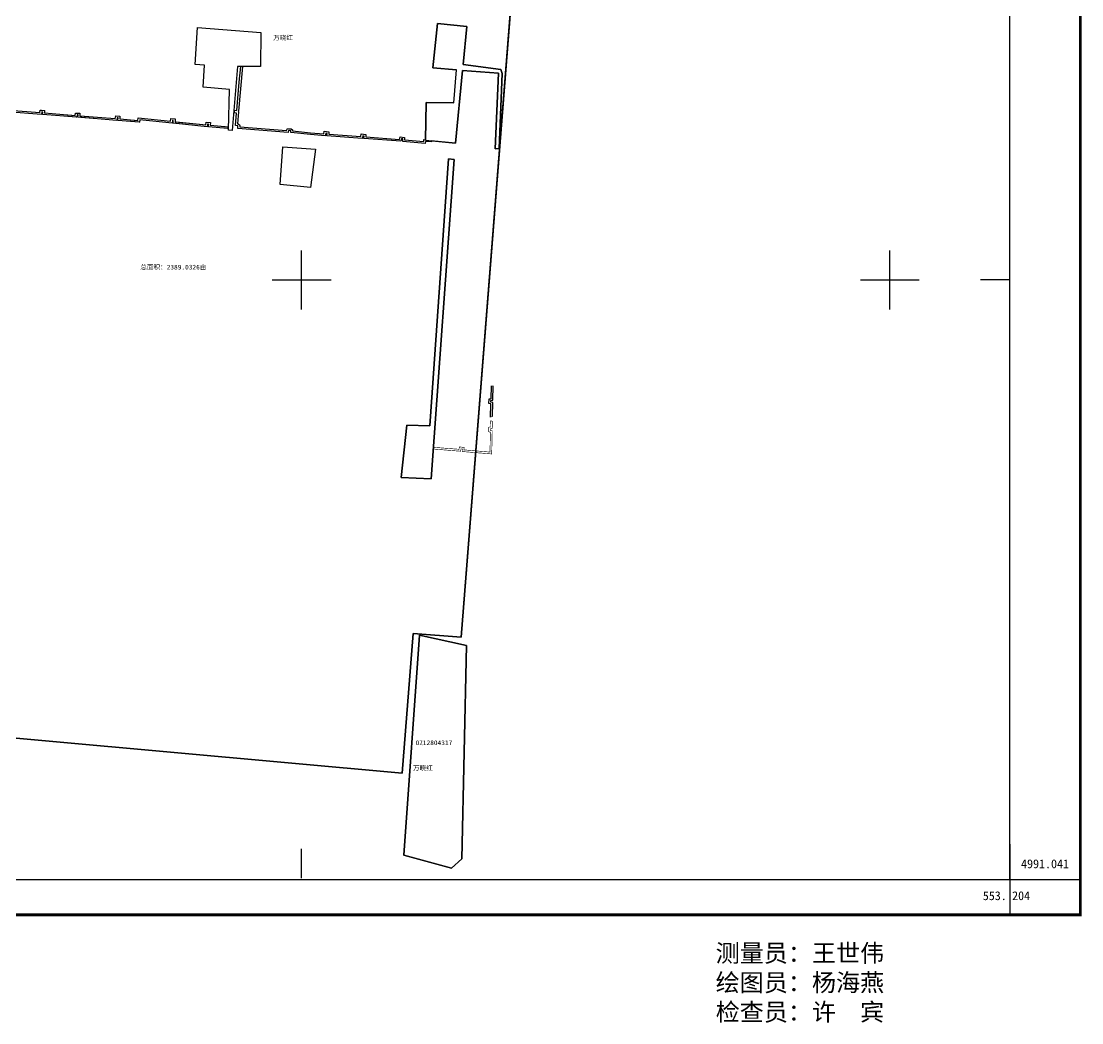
# Model space of a CAD drawing. Extents: x 548008 to 28551814, y 4990738 to 4997387.
# Drawn here: x 551523 to 553326, y 4990738 to 4992440 of the extents above; entities that cross this region are included whole.
import ezdxf
from ezdxf.enums import TextEntityAlignment as Align

# ---------------------------------------------------------------- set-up
doc = ezdxf.new("R2010")
doc.units = 0
doc.header["$LTSCALE"] = 10
for name, color, linetype in [('TK', 7, 'CONTINUOUS'), ('出水桩', 5, 'CONTINUOUS'), ('地籍号', 7, 'CONTINUOUS'), ('开荒地', 6, 'CONTINUOUS'), ('权利人', 10, 'CONTINUOUS'), ('油田占地', 4, 'CONTINUOUS'), ('测地框', 1, 'CONTINUOUS'), ('身份地面积', 1, 'CONTINUOUS')]:
    doc.layers.add(name, color=color, linetype=linetype)
doc.styles.add('宋体', font='')
doc.styles.add('楷体', font='', dxfattribs={"width": 0.8})
doc.styles.get('宋体').set_extended_font_data('SimSun')
doc.styles.get('楷体').set_extended_font_data('NSimSun')

msp = doc.modelspace()

# ---------------------------------------------------------------- linework, layer by layer
at = {"layer": 'TK', "linetype": 'Continuous'}
for p, q in [((552000, 4991950), (552000, 4992050)), ((553000, 4991950), (553000, 4992050)), ((551950, 4992000), (552050, 4992000)), ((552950, 4992000), (553050, 4992000)), ((553204, 4992000), (553154, 4992000)), ((553204, 4991041), (553204, 4990921)), ((552000, 4990983.3), (552000, 4991033.3)), ((553204, 4990980.9), (553324, 4990980.9))]:
    msp.add_line(p, q, dxfattribs=at)
at = {"layer": 'TK', "linetype": 'Continuous', "const_width": 5, "flags": 128}
msp.add_lwpolyline([(548084, 4990921), (553324, 4990921), (553324, 4997161), (548084, 4997161)], close=True, dxfattribs=at)
at = {"layer": 'TK', "linetype": 'Continuous', "flags": 128}
msp.add_lwpolyline([(548204, 4990980.9), (553204, 4990980.9), (553204, 4997041), (548204, 4997041)], close=True, dxfattribs=at)
at = {"layer": '开荒地', "color": 6, "linetype": 'Continuous', "flags": 128}
for points in [[(551376.4, 4991234), (552171, 4991161.7), (552189.7, 4991399.2), (552271.2, 4991392.8), (552387.5, 4992870.7)], [(551502.7, 4992288.7), (551555.1, 4992284.5), (551555.7, 4992288.8), (551562.9, 4992288.2), (551562.7, 4992283.9), (551615.1, 4992279.7), (551615.7, 4992283.7), (551622.9, 4992283.2), (551622.7, 4992279.1), (551683.2, 4992274.3), (551683.9, 4992278.8), (551691.1, 4992278.2), (551690.9, 4992273.7), (551721.7, 4992271.2), (551721.9, 4992275.3), (551777, 4992269.8), (551777.7, 4992274.3), (551784.9, 4992273.7), (551784.7, 4992269), (551837, 4992263.8), (551837.6, 4992268.1), (551844.8, 4992267.5), (551844.6, 4992263.1), (551874.4, 4992260.5), (551874.2, 4992257.5), (551841.5, 4992260.3), (551841.7, 4992264.7), (551840.2, 4992264.8), (551839.5, 4992260.5), (551781.5, 4992266.3), (551781.7, 4992270.9), (551780.2, 4992271.1), (551779.6, 4992266.5), (551724.8, 4992272), (551724.6, 4992268), (551687.7, 4992270.9), (551687.9, 4992275.5), (551686.4, 4992275.6), (551685.8, 4992271.1), (551619.6, 4992276.4), (551619.8, 4992280.4), (551618.3, 4992280.5), (551617.7, 4992276.5), (551559.6, 4992281.2), (551559.8, 4992285.4), (551558.3, 4992285.5), (551557.7, 4992281.3), (551499.6, 4992285.9)]]:
    msp.add_lwpolyline(points, dxfattribs=at)
for points in [[(551823, 4992428.9), (551930.5, 4992420.5), (551930.1, 4992363), (551899.4, 4992362.6), (551892.6, 4992287), (551892, 4992285.9), (551892.4, 4992285.8), (551890.8, 4992265.3), (551892.2, 4992265.1), (551894.6, 4992263.8), (551894.7, 4992261.9), (551894.9, 4992260), (551974.4, 4992253.9), (551974.6, 4992254.9), (551976.2, 4992257.2), (551982.4, 4992257), (551984.5, 4992255.3), (551984.7, 4992253.2), (552015.2, 4992250), (552037.6, 4992248.4), (552038.6, 4992252.8), (552046.3, 4992251.8), (552046.2, 4992247.7), (552100.5, 4992243.7), (552101.5, 4992248.2), (552109.3, 4992247.2), (552109.1, 4992243.1), (552166.3, 4992238.8), (552167.3, 4992243.3), (552175.1, 4992242.3), (552174.9, 4992238.2), (552207.6, 4992235.1), (552208, 4992238.5), (552210.8, 4992238.3), (552211.5, 4992301.7), (552258.9, 4992300.9), (552263.4, 4992357), (552223.1, 4992360.3), (552231, 4992435.7), (552281.1, 4992430.9), (552274.6, 4992366.3), (552338.9, 4992357.6), (552341.2, 4992351.1), (552336, 4992223.5), (552329, 4992222.6), (552335, 4992351.3), (552273.6, 4992356.2), (552261.6, 4992232.5), (552220.4, 4992236.5), (552220.2, 4992234.7), (552210.6, 4992235.3), (552210.2, 4992231.9), (552171.9, 4992235.5), (552172, 4992239.7), (552169.6, 4992240), (552168.6, 4992235.6), (552106, 4992240.3), (552106.2, 4992244.6), (552103.8, 4992244.9), (552102.8, 4992240.5), (552043.1, 4992244.9), (552043.2, 4992249.1), (552040.9, 4992249.4), (552039.9, 4992245.2), (552015, 4992247), (551981.4, 4992250.5), (551981.7, 4992253.4), (551981.2, 4992254.1), (551977.8, 4992254.2), (551977.5, 4992253.8), (551977.1, 4992250.7), (551891.6, 4992257.3), (551891.7, 4992261.9), (551891.3, 4992262.2), (551887.5, 4992262.6), (551889.2, 4992283.5), (551885.7, 4992284.3), (551886.1, 4992288.3), (551889.7, 4992288), (551893.9, 4992336), (551896.4, 4992362.7), (551891.1, 4992362.7), (551881.7, 4992254), (551875.4, 4992254.4), (551877.6, 4992323.8), (551832.3, 4992327.8), (551834.8, 4992365.1), (551818.8, 4992366.3)], [(551823, 4992428.9), (551930.5, 4992420.5), (551930.1, 4992363), (551898.4, 4992362.6), (551891.1, 4992362.7), (551881.7, 4992254), (551875.4, 4992254.4), (551877.6, 4992323.8), (551832.3, 4992327.8), (551834.8, 4992365.1), (551818.8, 4992366.3)], [(551967.8, 4992226.2), (552023.6, 4992222.2), (552015.2, 4992157.4), (551963.3, 4992162)], [(552249.5, 4992206), (552259.4, 4992204.9), (552220.5, 4991661.8), (552169.5, 4991664.2), (552178.9, 4991753.2), (552217.9, 4991752.1)], [(552280.6, 4991378.6), (552200.5, 4991396.4), (552173.8, 4991022.7), (552255, 4991000.5), (552272.2, 4991016.1)]]:
    msp.add_lwpolyline(points, close=True, dxfattribs=at)
at = {"layer": '油田占地', "color": 5, "linetype": 'Continuous', "flags": 128}
for points in [[(552106, 4992240.3), (552106.2, 4992244.6), (552103.8, 4992244.9), (552102.8, 4992240.5), (552043.1, 4992244.9), (552043.2, 4992249.1), (552040.9, 4992249.4), (552039.9, 4992245.2), (552015, 4992247), (551981.4, 4992250.5), (551981.7, 4992253.4), (551981.2, 4992254.1), (551977.8, 4992254.2), (551977.5, 4992253.8), (551977.1, 4992250.7), (551891.6, 4992257.3), (551891.7, 4992261.9), (551891.3, 4992262.2), (551887.5, 4992262.6), (551889.2, 4992283.5), (551885.7, 4992284.3), (551886.1, 4992288.3), (551889.7, 4992288), (551893.9, 4992336), (551896.4, 4992362.7), (551891.1, 4992362.7), (551881.7, 4992254), (551875.4, 4992254.4), (551877.6, 4992323.8), (551832.3, 4992327.8), (551834.8, 4992365.1), (551818.8, 4992366.3), (551823, 4992428.9), (551930.5, 4992420.5), (551930.1, 4992363), (551899.4, 4992362.6), (551892.6, 4992287), (551892, 4992285.9), (551892.4, 4992285.8), (551890.8, 4992265.3), (551892.2, 4992265.1), (551894.6, 4992263.8), (551894.7, 4992261.9), (551894.9, 4992260), (551974.4, 4992253.9), (551974.6, 4992254.9), (551976.2, 4992257.2), (551982.4, 4992257), (551984.5, 4992255.3), (551984.7, 4992253.2), (552015.2, 4992250), (552037.6, 4992248.4), (552038.6, 4992252.8), (552046.3, 4992251.8), (552046.2, 4992247.7), (552100.5, 4992243.7), (552101.5, 4992248.2), (552109.3, 4992247.2), (552109.1, 4992243.1), (552166.3, 4992238.8), (552167.3, 4992243.3), (552175.1, 4992242.3), (552174.9, 4992238.2), (552207.6, 4992235.1), (552208, 4992238.5), (552210.8, 4992238.3), (552211.5, 4992301.7), (552258.9, 4992300.9), (552263.4, 4992357), (552223.1, 4992360.3), (552231, 4992435.7), (552281.1, 4992430.9), (552274.6, 4992366.3), (552338.9, 4992357.6), (552341.2, 4992351.1), (552336, 4992223.5), (552329, 4992222.6), (552335, 4992351.3), (552273.6, 4992356.2), (552261.6, 4992232.5), (552220.4, 4992236.5), (552220.2, 4992234.7), (552210.6, 4992235.3), (552210.2, 4992231.9), (552171.9, 4992235.5), (552172, 4992239.7), (552169.6, 4992240), (552168.6, 4992235.6)], [(552015.2, 4992157.4), (551963.3, 4992162), (551967.8, 4992226.2), (552023.6, 4992222.2)], [(552169.5, 4991664.2), (552178.9, 4991753.2), (552217.9, 4991752.1), (552249.5, 4992206), (552259.4, 4992204.9), (552220.5, 4991661.8)]]:
    msp.add_lwpolyline(points, close=True, dxfattribs=at)
at = {"layer": '油田占地', "color": 6, "linetype": 'Continuous', "const_width": 1, "flags": 128}
msp.add_lwpolyline([(551502.7, 4992288.7), (551555.1, 4992284.5), (551555.7, 4992288.8), (551562.9, 4992288.2), (551562.7, 4992283.9), (551615.1, 4992279.7), (551615.7, 4992283.7), (551622.9, 4992283.2), (551622.7, 4992279.1), (551683.2, 4992274.3), (551683.9, 4992278.8), (551691.1, 4992278.2), (551690.9, 4992273.7), (551721.7, 4992271.2), (551721.9, 4992275.3), (551777, 4992269.8), (551777.7, 4992274.3), (551784.9, 4992273.7), (551784.7, 4992269), (551837, 4992263.8), (551837.6, 4992268.1), (551844.8, 4992267.5), (551844.6, 4992263.1), (551874.4, 4992260.5), (551874.2, 4992257.5), (551841.5, 4992260.3), (551841.7, 4992264.7), (551840.2, 4992264.8), (551839.5, 4992260.5), (551781.5, 4992266.3), (551781.7, 4992270.9), (551780.2, 4992271.1), (551779.6, 4992266.5), (551724.8, 4992272), (551724.6, 4992268), (551687.7, 4992270.9), (551687.9, 4992275.5), (551686.4, 4992275.6), (551685.8, 4992271.1), (551619.6, 4992276.4), (551619.8, 4992280.4), (551618.3, 4992280.5), (551617.7, 4992276.5), (551559.6, 4992281.2), (551559.8, 4992285.4), (551558.3, 4992285.5), (551557.7, 4992281.3), (551499.6, 4992285.9)], dxfattribs=at)
for points in [[(552322.6, 4991819.9), (552325.6, 4991819.8), (552325, 4991795.5), (552321.7, 4991795.2), (552321.6, 4991792.5), (552324.9, 4991791.7), (552324.4, 4991767.9), (552321.4, 4991767), (552321.9, 4991789.3), (552318.5, 4991790.1), (552318.8, 4991797.9), (552322.1, 4991798.2)], [(552321.3, 4991760.6), (552324.3, 4991759.9), (552324, 4991747.3), (552321.1, 4991747.1), (552321, 4991744.4), (552324, 4991743.7), (552323.2, 4991704.3), (552272.9, 4991708.4), (552273.2, 4991712.7), (552270.8, 4991712.9), (552270.4, 4991708.9), (552224.2, 4991712.6), (552224.4, 4991715.6), (552267.7, 4991712.2), (552268.1, 4991716.2), (552276.4, 4991715.4), (552276.1, 4991711.2), (552320.3, 4991707.5), (552320.9, 4991741.3), (552317.9, 4991742), (552318.2, 4991749.8), (552321.1, 4991750.1)]]:
    msp.add_lwpolyline(points, close=True, dxfattribs=at)
at = {"layer": '测地框', "color": 0, "linetype": 'Continuous'}
msp.add_lwpolyline([(551524.6, 4993071.6), (552272.3, 4993012.7), (552264.7, 4992928.4), (552391.3, 4992918.7), (552271.2, 4991392.8), (552189.7, 4991399.2), (552171, 4991161.7), (551376.4, 4991234)], close=True, dxfattribs=at)
at = {"layer": '测地框', "color": 0, "linetype": 'Continuous', "flags": 128}
for points in [[(551875.4, 4992254.4), (551877.6, 4992323.8), (551832.3, 4992327.8), (551834.8, 4992365.1), (551818.8, 4992366.3), (551823, 4992428.9), (551930.5, 4992420.5), (551930.1, 4992363), (551898.4, 4992362.6), (551891.1, 4992362.7), (551881.7, 4992254)], [(551967.8, 4992226.2), (552023.6, 4992222.2), (552015.2, 4992157.4), (551963.3, 4992162)], [(552178.9, 4991753.2), (552169.5, 4991664.2), (552220.5, 4991661.8), (552259.4, 4992204.9), (552249.5, 4992206), (552217.9, 4991752.1)]]:
    msp.add_lwpolyline(points, close=True, dxfattribs=at)
for points in [[(552273.6, 4992356.2), (552335, 4992351.3), (552329, 4992222.6), (552336, 4992223.5), (552341.2, 4992351.1), (552338.9, 4992357.6), (552274.6, 4992366.3), (552281.1, 4992430.9), (552231, 4992435.7), (552223.1, 4992360.3), (552263.4, 4992357)], [(552258.9, 4992300.9), (552211.5, 4992301.7), (552210.8, 4992237.4), (552261.6, 4992232.5), (552273.6, 4992356.2)], [(552321.4, 4991767), (552321.9, 4991789.3), (552318.5, 4991790.1), (552318.8, 4991797.9), (552322.1, 4991798.2), (552322.6, 4991819.9)], [(552324.4, 4991767.9), (552324.9, 4991791.7), (552321.6, 4991792.5), (552321.7, 4991795.2), (552325, 4991795.5), (552325.6, 4991819.8)]]:
    msp.add_lwpolyline(points, dxfattribs=at)
at = {"layer": '测地框', "color": 0, "linetype": 'Continuous', "elevation": 35, "flags": 128}
msp.add_lwpolyline([(552200.5, 4991396.4), (552280.6, 4991378.6), (552272.2, 4991016.1), (552255, 4991000.5), (552173.8, 4991022.7)], close=True, dxfattribs=at)

# ---------------------------------------------------------------- texts
at = {"layer": 'TK', "color": 0, "linetype": 'Continuous', "style": '宋体'}
msp.add_text('4991.041', height=15, dxfattribs=at).set_placement((553264, 4991007.6), align=Align.MIDDLE)
msp.add_text('553.', height=15, dxfattribs=at).set_placement((553199, 4990953.5), align=Align.MIDDLE_RIGHT)
for s, height, p in [('204', 15, (553208, 4990953.5)), ('测量员：王世伟', 30, (552704, 4990856)), ('绘图员：杨海燕', 30, (552704, 4990806)), ('检查员：许  宾', 30, (552704, 4990756))]:
    msp.add_text(s, height=height, dxfattribs=at).set_placement(p, align=Align.MIDDLE_LEFT)
at = {"layer": '出水桩', "color": 5, "linetype": 'Continuous', "style": '楷体', "width": 0.8}
msp.add_text('50.81亩', height=2, dxfattribs=at).set_placement((552196.5, 4991209.5))
at = {"layer": '地籍号', "color": 1, "linetype": 'Continuous', "style": '宋体'}
msp.add_text('0712804317', height=8, dxfattribs=at).set_placement((552224.9, 4991213.4), align=Align.MIDDLE)
at = {"layer": '权利人', "color": 1, "linetype": 'Continuous', "style": '宋体'}
for s, p in [('万晓红', (551951.6, 4992407.8)), ('万晓红 ', (552189.4, 4991166.5, 284.8))]:
    msp.add_text(s, height=8, dxfattribs=at).set_placement(p)
at = {"layer": '身份地面积', "color": 1, "linetype": 'Continuous', "style": '宋体'}
msp.add_text('总面积：2389.0326亩', height=8, dxfattribs=at).set_placement((551781.9, 4992022.1), align=Align.MIDDLE)

doc.saveas('drawing.dxf')
